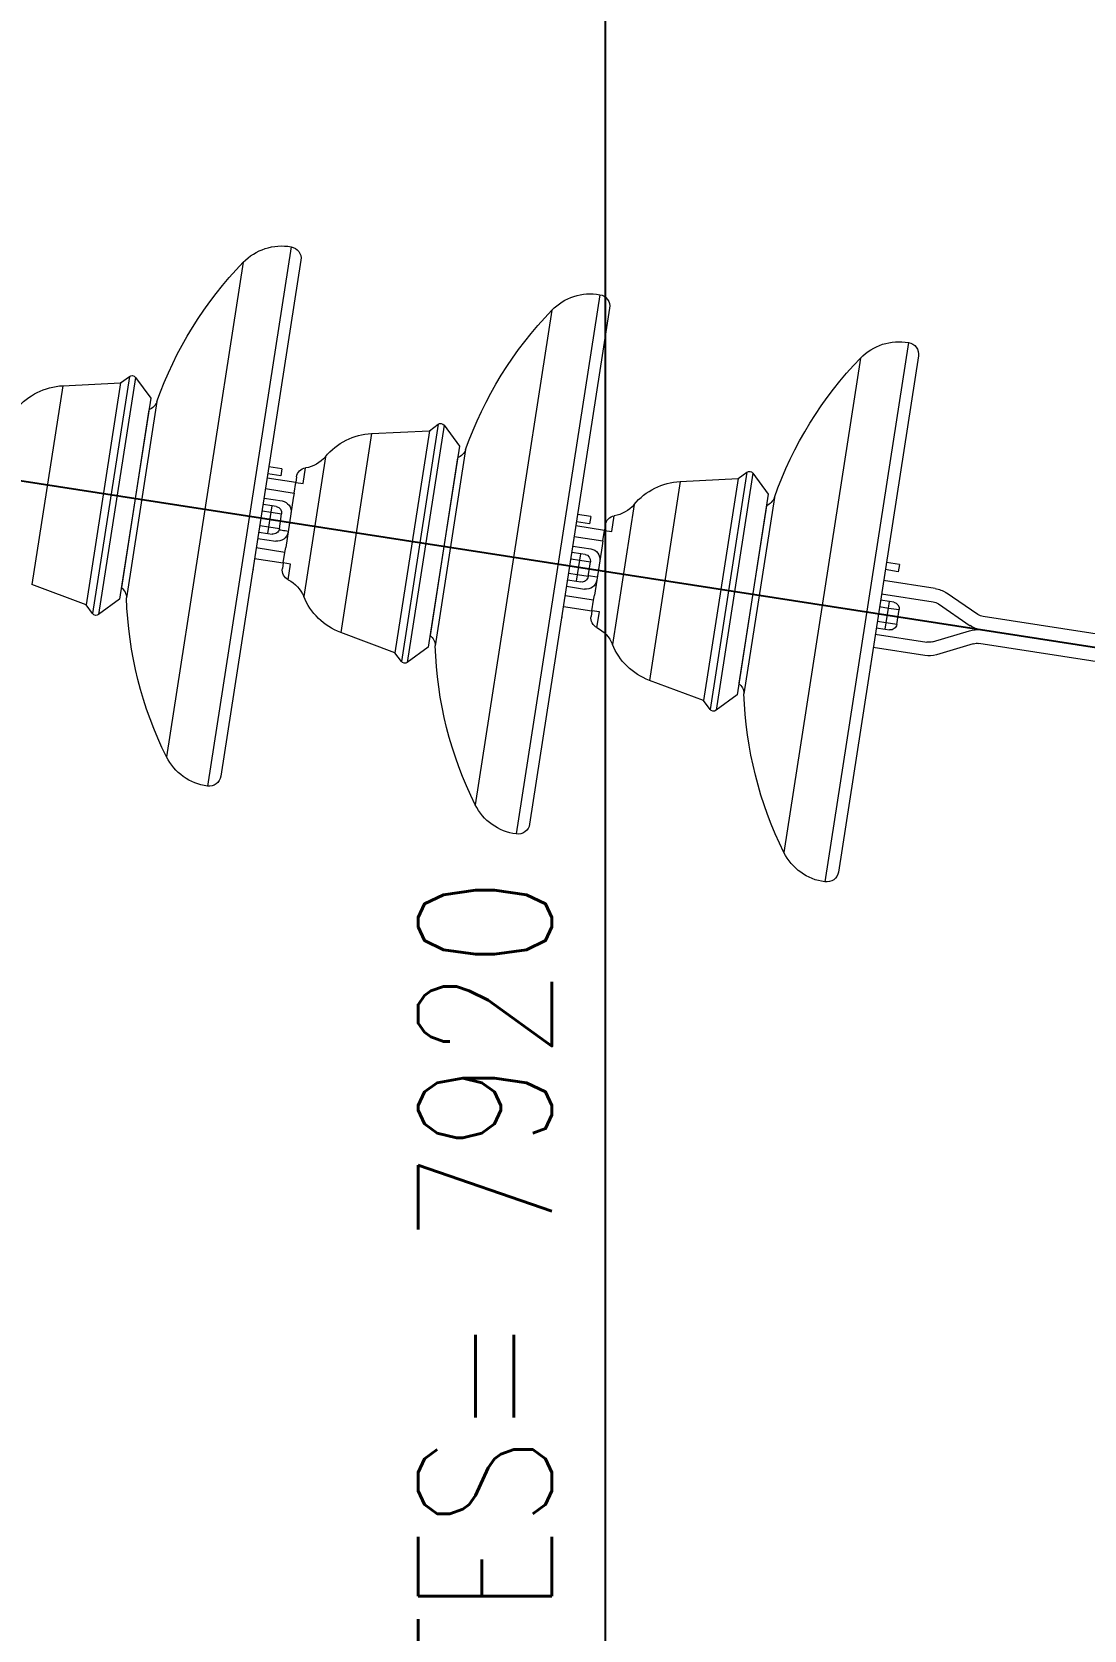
# Model space of a CAD drawing. Header units: millimetres. Extents: x 1587714 to 3094800, y -694377 to -413614.
# Drawn here: x 2047478 to 2047969, y -578884 to -578137 of the extents above; entities that cross this region are included whole.
import ezdxf

# ---------------------------------------------------------------- set-up
doc = ezdxf.new("R2010")
doc.units = ezdxf.units.MM
doc.layers.add('M0_EQUIPOS', color=7, linetype='Continuous')
doc.layers.add('M_DIM', color=1, linetype='Continuous')
doc.styles.add('STYLE-MSF', font='simplex.shx', dxfattribs={"width": 0.8})
doc.dimstyles.new('DIM1-25', dxfattribs={"dimscale": 25, "dimtxt": 2.5, "dimasz": 2.5, "dimexe": 1.25, "dimexo": 0.5, "dimgap": 1, "dimtad": 1, "dimdec": 1, "dimtxsty": 'STYLE-MSF', "dimcen": 2.5, "dimclrd": 8, "dimclre": 8, "dimclrt": 3, "dimaunit": 1, "dimadec": 1, "dimazin": 2, "dimtfac": 1, "dimtdec": 1, "dimtmove": 0, "dimatfit": 3, "dimfxl": 1, "dimlwd": -1, "dimlwe": -1, "dimarcsym": 0})

# ---------------------------------------------------------------- blocks, each defined once
blk = doc.blocks.new('*D23')
at = {"layer": 'Defpoints', "color": 0}
for p in [(2047506.91, -575097.06), (2047745.74, -575097.06), (2047506.91, -583017.06)]:
    blk.add_point(p, dxfattribs=at)
at = {"layer": 'M_DIM', "color": 8}
for p, q in [((2047519.41, -575097.06), (2047776.99, -575097.06)), ((2047745.74, -582954.56), (2047745.74, -575159.56)), ((2047519.41, -583017.06), (2047776.99, -583017.06))]:
    blk.add_line(p, q, dxfattribs=at)
for points in [[(2047735.32, -575159.56), (2047756.15, -575159.56), (2047745.74, -575097.06)], [(2047735.32, -582954.56), (2047756.15, -582954.56), (2047745.74, -583017.06)]]:
    blk.add_solid(points, dxfattribs=at)
at = {"layer": 'M_DIM', "color": 3, "insert": (2047689.49, -579057.06), "char_height": 62.5, "attachment_point": 5, "rotation": 90, "style": 'STYLE-MSF'}
blk.add_mtext('ENTRE CENTRO POSTES= 7920', dxfattribs=at)
blk = doc.blocks.new('cadena retención 25kV vista superior')
at = {"layer": 'M0_EQUIPOS', "color": 7, "linetype": 'Continuous', "lineweight": 15}
for p, q in [((-47.02, -275.5), (-52.5, -302)), ((-47.02, -275.5), (47.02, -275.5)), ((52.5, -302), (47.02, -275.5)), ((-52.5, -302), (-56.09, -305.59)), ((-56.09, -305.59), (56.09, -305.59)), ((-52.5, -302), (52.5, -302)), ((56.09, -305.59), (52.5, -302)), ((-56.09, -308.41), (-47.5, -317)), ((-56.09, -308.41), (56.09, -308.41)), ((47.5, -317), (56.09, -308.41)), ((-47.5, -317), (47.5, -317)), ((-46.41, -320.11), (46.41, -320.11)), ((-42, -317), (42, -317)), ((-116.91, -349.94), (116.91, -349.94)), ((-127.51, -370.98), (127.51, -370.98)), ((-122.01, -376.48), (122.01, -376.48)), ((-24.38, -382.66), (-24.38, -376.48)), ((-20.98, -382.66), (-20.98, -376.48)), ((-19.02, -390), (-19.02, -376.48)), ((-14.02, -376.48), (-14.02, -390)), ((-9.5, -376.48), (-9.5, -385)), ((-6.5, -380.75), (-6.5, -376.48)), ((-3.5, -380.75), (-6.5, -380.75)), ((-6.5, -382.75), (-6.5, -380.75)), ((-3.5, -376.48), (-3.5, -380.75)), ((3.5, -380.75), (-3.5, -380.75)), ((-3.5, -380.75), (-3.5, -385.75)), ((3.5, -380.75), (3.5, -376.48)), ((6.5, -380.75), (3.5, -380.75)), ((3.5, -385.75), (3.5, -380.75)), ((6.5, -376.48), (6.5, -380.75)), ((6.5, -380.75), (6.5, -382.75)), ((9.5, -376.48), (9.5, -385)), ((14.02, -390), (14.02, -376.48)), ((19.02, -376.48), (19.02, -390)), ((24.02, -376.5), (24.72, -376.48)), ((24.02, -376.5), (24.02, -376.48)), ((-24.38, -382.66), (-20.98, -382.66)), ((3.5, -385.75), (-3.5, -385.75)), ((-19.02, -393.49), (-26.45, -393.49)), ((-21.68, -390), (-19.02, -390)), ((-19.02, -390), (-19.02, -393.49)), ((-14.02, -390), (-19.02, -390)), ((-14.02, -390), (-11.66, -390)), ((-11.66, -390), (11.66, -390)), ((14.02, -390), (11.66, -390)), ((19.02, -390), (14.02, -390)), ((19.02, -393.49), (19.02, -390)), ((19.02, -390), (21.68, -390)), ((26.45, -393.49), (19.02, -393.49)), ((-33.05, -401.84), (33.05, -401.84)), ((-47.02, -421.5), (-52.5, -448)), ((-47.02, -421.5), (47.02, -421.5)), ((52.5, -448), (47.02, -421.5)), ((-52.5, -448), (-56.09, -451.59)), ((-52.5, -448), (52.5, -448)), ((56.09, -451.59), (52.5, -448)), ((-56.09, -451.59), (56.09, -451.59)), ((-56.09, -454.41), (-47.5, -463)), ((-56.09, -454.41), (56.09, -454.41)), ((47.5, -463), (56.09, -454.41)), ((-47.5, -463), (47.5, -463)), ((-46.41, -466.11), (46.41, -466.11)), ((-42, -463), (42, -463)), ((-116.91, -495.94), (116.91, -495.94)), ((-127.51, -516.98), (127.51, -516.98)), ((-122.01, -522.48), (122.01, -522.48)), ((-24.38, -528.66), (-24.38, -522.48)), ((-20.98, -528.66), (-20.98, -522.48)), ((-19.02, -536), (-19.02, -522.48)), ((-14.02, -522.48), (-14.02, -536)), ((-9.5, -522.48), (-9.5, -531)), ((-6.5, -526.75), (-6.5, -522.48)), ((-3.5, -522.48), (-3.5, -526.75)), ((3.5, -526.75), (3.5, -522.48)), ((6.5, -522.48), (6.5, -526.75)), ((9.5, -522.48), (9.5, -531)), ((14.02, -536), (14.02, -522.48)), ((19.02, -522.48), (19.02, -536)), ((24.02, -522.5), (24.72, -522.48)), ((24.02, -522.5), (24.02, -522.48)), ((-24.38, -528.66), (-20.98, -528.66)), ((-3.5, -526.75), (-6.5, -526.75)), ((-6.5, -528.75), (-6.5, -526.75)), ((3.5, -526.75), (-3.5, -526.75)), ((-3.5, -526.75), (-3.5, -531.75)), ((6.5, -526.75), (3.5, -526.75)), ((3.5, -531.75), (3.5, -526.75)), ((6.5, -526.75), (6.5, -528.75)), ((-21.68, -536), (-19.02, -536)), ((-19.02, -536), (-19.02, -539.49)), ((-14.02, -536), (-19.02, -536)), ((-14.02, -536), (-11.66, -536)), ((-11.66, -536), (11.66, -536)), ((3.5, -531.75), (-3.5, -531.75)), ((3.05, -536), (3.08, -531.75)), ((14.02, -536), (11.66, -536)), ((19.02, -536), (14.02, -536)), ((19.02, -539.49), (19.02, -536)), ((19.02, -536), (21.68, -536)), ((-19.02, -539.49), (-26.45, -539.49)), ((26.45, -539.49), (19.02, -539.49)), ((-33.05, -547.84), (33.05, -547.84)), ((-47.02, -567.5), (-52.5, -594)), ((-47.02, -567.5), (47.02, -567.5)), ((52.5, -594), (47.02, -567.5)), ((-52.5, -594), (-56.09, -597.59)), ((-52.5, -594), (52.5, -594)), ((56.09, -597.59), (52.5, -594)), ((-56.09, -597.59), (56.09, -597.59)), ((-56.09, -600.41), (-47.5, -609)), ((-56.09, -600.41), (56.09, -600.41)), ((47.5, -609), (56.09, -600.41)), ((-47.5, -609), (47.5, -609)), ((-46.41, -612.11), (46.41, -612.11)), ((-42, -609), (42, -609)), ((-116.91, -641.94), (116.91, -641.94)), ((-127.51, -662.98), (127.51, -662.98)), ((-122.01, -668.48), (122.01, -668.48)), ((-24.38, -674.66), (-24.38, -668.48)), ((-20.98, -674.66), (-20.98, -668.48)), ((-15.85, -692.89), (-15.85, -668.48)), ((-9.5, -668.48), (-9.5, -692.89)), ((-6.5, -672.75), (-6.5, -668.48)), ((-3.5, -668.48), (-3.5, -672.75)), ((3.5, -672.75), (3.5, -668.48)), ((6.5, -668.48), (6.5, -672.75)), ((9.5, -668.48), (9.5, -692.89)), ((15.85, -692.89), (15.85, -668.48)), ((24.02, -668.5), (24.72, -668.48)), ((24.02, -668.5), (24.02, -668.48)), ((-24.38, -674.66), (-20.98, -674.66)), ((-3.5, -672.75), (-6.5, -672.75)), ((-6.5, -674.75), (-6.5, -672.75)), ((3.5, -672.75), (-3.5, -672.75)), ((-3.5, -672.75), (-3.5, -677.75)), ((3.5, -677.75), (-3.5, -677.75)), ((6.5, -672.75), (3.5, -672.75)), ((3.5, -677.75), (3.5, -672.75)), ((6.5, -672.75), (6.5, -674.75)), ((-6.93, -714.46), (-14.66, -698.19)), ((-8.92, -695.47), (-1.19, -711.73)), ((8.92, -695.47), (1.19, -711.73)), ((6.93, -714.46), (14.66, -698.19)), ((-6.35, -879.5), (-6.35, -717.03)), ((0, -717.03), (0, -879.5)), ((6.35, -879.5), (6.35, -717.03))]:
    blk.add_line(p, q, dxfattribs=at)
for centre, radius, start, end in [((-17.64, -281.58), 30, 120.89653, 168.31758), ((-54.67, -307), 2, 135, 225), ((54.67, -307), 2, 315, 45), ((-13.12, -497), 180, 100.65722, 125.21308), ((-47.62, -313.72), 6.5, 280.65722, 329.68448), ((47.62, -313.72), 6.5, 210.31552, 259.34278), ((13.12, -497), 180, 54.78692, 79.34278), ((-102.47, -370.41), 25.05, 125.20997, 181.3104), ((102.47, -370.41), 25.05, 358.6896, 54.79003), ((-122.01, -370.98), 5.5, 179.98492, 270), ((122.01, -370.98), 5.5, 270, 0.01508), ((-4.5, -385), 5, 180, 270), ((-3.5, -382.75), 3, 180, 270), ((3.5, -382.75), 3, 270, 0), ((4.5, -385), 5, 270, 0), ((-40.75, -388.96), 15, 300.89653, 342.43673), ((-21.68, -395), 5, 90, 162.43673), ((21.68, -395), 5, 17.56327, 90), ((40.75, -388.96), 15, 197.56327, 239.10347), ((-17.64, -427.58), 30, 120.89653, 168.31758), ((17.64, -427.58), 30, 11.68242, 59.10347), ((-54.67, -453), 2, 135, 225), ((54.67, -453), 2, 315, 45), ((-13.12, -643), 180, 100.65722, 125.21308), ((-47.62, -459.72), 6.5, 280.65722, 329.68448), ((47.62, -459.72), 6.5, 210.31552, 259.34278), ((13.12, -643), 180, 54.78692, 79.34278), ((-102.47, -516.41), 25.05, 125.20997, 181.3104), ((102.47, -516.41), 25.05, 358.6896, 54.79003), ((-122.01, -516.98), 5.5, 179.98492, 270), ((122.01, -516.98), 5.5, 270, 0.01508), ((-3.5, -528.75), 3, 180, 270), ((3.5, -528.75), 3, 270, 0), ((-21.68, -541), 5, 90, 162.43673), ((-4.5, -531), 5, 180, 270), ((4.5, -531), 5, 270, 0), ((21.68, -541), 5, 17.56327, 90), ((-40.75, -534.96), 15, 300.89653, 342.43673), ((40.75, -534.96), 15, 197.56327, 239.10347), ((-17.64, -573.58), 30, 120.89653, 168.31758), ((17.64, -573.58), 30, 11.68242, 59.10347), ((-54.67, -599), 2, 135, 225), ((54.67, -599), 2, 315, 45), ((-13.12, -789), 180, 100.65722, 125.21308), ((-47.62, -605.72), 6.5, 280.65722, 329.68448), ((47.62, -605.72), 6.5, 210.31552, 259.34278), ((13.12, -789), 180, 54.78692, 79.34278), ((-102.47, -662.41), 25.05, 125.20997, 181.3104), ((102.47, -662.41), 25.05, 358.6896, 54.79003), ((-122.01, -662.98), 5.5, 179.98492, 270), ((122.01, -662.98), 5.5, 270, 0.01508), ((-3.5, -674.75), 3, 180, 270), ((3.5, -674.75), 3, 270, 0), ((-3.5, -692.89), 12.35, 180, 205.40772), ((-3.5, -692.89), 6, 180, 205.40772), ((3.5, -692.89), 6, 334.59228, 0), ((3.5, -692.89), 12.35, 334.59228, 0), ((-12.35, -717.03), 6, 0, 25.40772), ((-12.35, -717.03), 12.35, 0, 25.40772), ((12.35, -717.03), 12.35, 154.59228, 180), ((12.35, -717.03), 6, 154.59228, 180)]:
    blk.add_arc(centre, radius, start, end, dxfattribs=at)
blk.add_open_spline([(4.13, -390), (4.13, -389.54), (4.14, -388.07), (4.15, -386.62), (4.16, -385.63)], degree=3, knots=[0, 0, 0, 0, 0.31458, 1, 1, 1, 1], dxfattribs=at)

msp = doc.modelspace()

# ---------------------------------------------------------------- linework, layer by layer
at = {"color": 3}
msp.add_line((2056887.7201, -579807.058), (2047212.7201, -578307.058), dxfattribs=at)

# ---------------------------------------------------------------- block references
at = {"xscale": -1, "rotation": 81.18709856787784}
msp.add_blockref('cadena retención 25kV vista superior', (2047212.7201, -578307.058), dxfattribs=at)

# ---------------------------------------------------------------- dimensions: what is measured, and where the dimension line sits
at = {"layer": 'M_DIM'}
dim = msp.add_linear_dim(base=(2047745.7371, -575097.058), p1=(2047506.9092, -583017.058), p2=(2047506.9092, -575097.058), angle=270, text='ENTRE CENTRO POSTES= <>', dimstyle='DIM1-25', dxfattribs=at)
dim.commit()
dim.dimension.update_dxf_attribs({"geometry": '*D23', "text_midpoint": (2047689.4871, -579057.058)})

doc.saveas('drawing.dxf')
